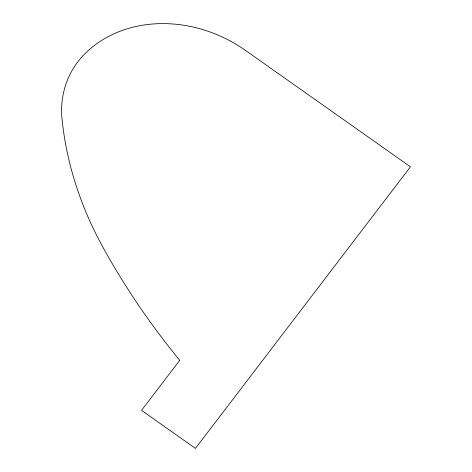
<?xml version="1.0" encoding="UTF-8"?>
<svg xmlns="http://www.w3.org/2000/svg" width="472" height="472" viewBox="0 0 472 472"><rect width="100%" height="100%" fill="white"/><g stroke="black" fill="none" stroke-linecap="round" stroke-linejoin="round"><path stroke-width="0.71" d="M179.726 360.337L141.535 410.351L195.449 448.4L410.428 166.811L247.092 51.536A127.062 107.64 29.7 0 0 86.765 51.92A109.752 92.972 29.7 0 0 61.596 114.425A365.912 309.974 29.7 0 0 103.156 247.652A710.513 601.888 29.7 0 0 179.726 360.337"/></g></svg>
